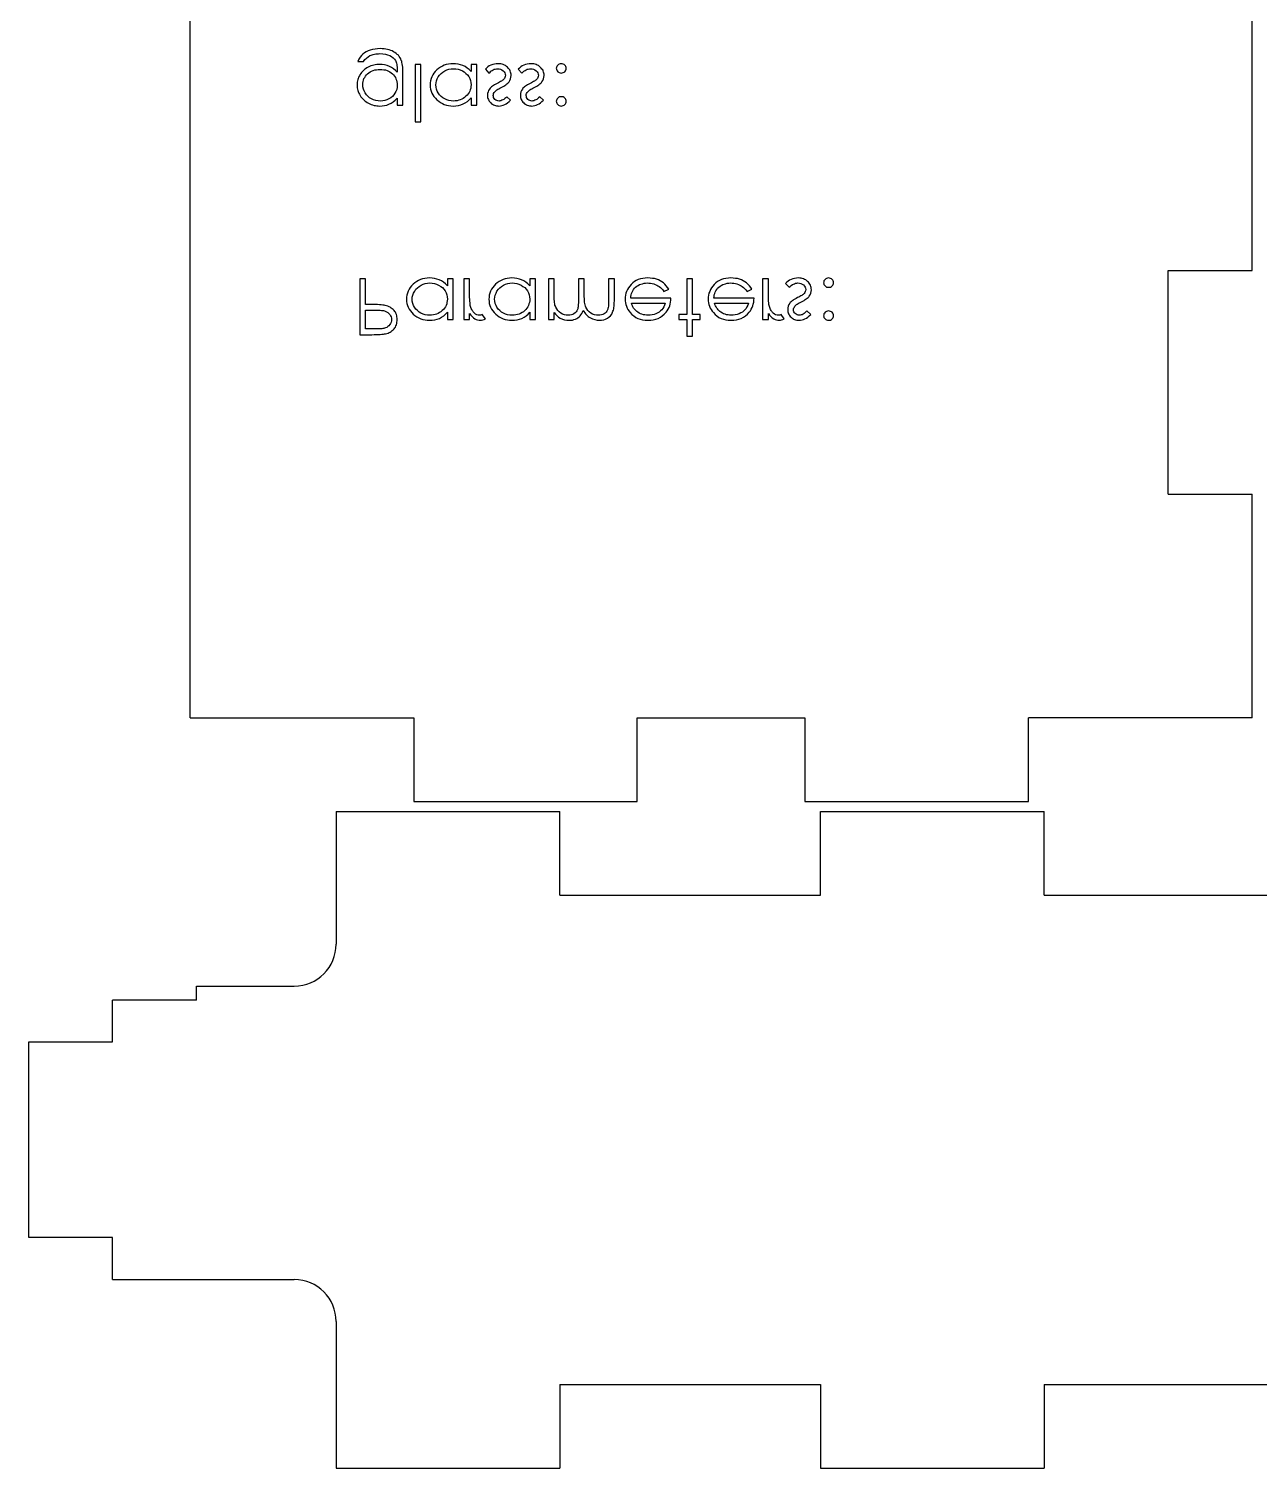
# Model space of a CAD drawing. Header units: millimetres. Extents: x -91 to 264, y -75 to 309.
# Drawn here: x -91.1 to -3.1, y -74.6 to 28.4 of the extents above; entities that cross this region are included whole.
import ezdxf

# ---------------------------------------------------------------- set-up
doc = ezdxf.new("R2010")
doc.units = ezdxf.units.MM

msp = doc.modelspace()

# ---------------------------------------------------------------- linework, layer by layer
at = {"color": 7, "linetype": 'Continuous', "lineweight": 25}
for p, q in [((-79.58, -20.87), (-79.58, 131.13)), ((-3.58, 11.13), (-3.58, 29.79)), ((-9.58, 11.13), (-3.58, 11.13)), ((-9.58, -4.87), (-9.58, 11.13)), ((-9.58, -4.87), (-3.58, -4.87)), ((-3.58, -20.87), (-3.58, -4.87)), ((-79.58, -20.87), (-63.58, -20.87)), ((-63.58, -20.87), (-63.58, -26.87)), ((-47.58, -20.87), (-35.58, -20.87)), ((-47.58, -26.87), (-47.58, -20.87)), ((-35.58, -20.87), (-35.58, -26.87)), ((-3.58, -20.87), (-19.58, -20.87)), ((-19.58, -26.87), (-19.58, -20.87)), ((-69.13, -27.57), (-69.13, -37.07)), ((-69.13, -27.57), (-53.13, -27.57)), ((-63.58, -26.87), (-47.58, -26.87)), ((-53.13, -33.57), (-53.13, -27.57)), ((-35.58, -26.87), (-19.58, -26.87)), ((-34.46, -33.57), (-34.46, -27.57)), ((-34.46, -27.57), (-18.46, -27.57)), ((-18.46, -33.57), (-18.46, -27.57)), ((-53.13, -33.57), (-34.46, -33.57)), ((-18.46, -33.57), (0.21, -33.57)), ((-79.13, -41.07), (-79.13, -40.07)), ((-79.13, -40.07), (-72.13, -40.07)), ((-85.13, -44.07), (-85.13, -41.07)), ((-79.13, -41.07), (-85.13, -41.07)), ((-91.13, -58.07), (-91.13, -44.07)), ((-91.13, -44.07), (-85.13, -44.07)), ((-85.13, -58.07), (-91.13, -58.07)), ((-85.13, -61.07), (-85.13, -58.07)), ((-85.13, -61.07), (-72.13, -61.07)), ((-69.13, -64.07), (-69.13, -74.57)), ((-53.13, -68.57), (-34.46, -68.57)), ((-53.13, -68.57), (-53.13, -74.57)), ((-34.46, -68.57), (-34.46, -74.57)), ((-18.46, -68.57), (0.21, -68.57)), ((-18.46, -68.57), (-18.46, -74.57)), ((-69.13, -74.57), (-53.13, -74.57)), ((-34.46, -74.57), (-18.46, -74.57))]:
    msp.add_line(p, q, dxfattribs=at)
at = {"color": 7, "linetype": 'Continuous', "flags": 128}
for points in [[(-64.76, 22.96), (-64.35, 22.96), (-64.35, 22.96), (-64.35, 25.27), (-64.35, 25.27), (-64.35, 25.42), (-64.36, 25.56), (-64.37, 25.69), (-64.38, 25.81), (-64.4, 25.91), (-64.42, 26.01), (-64.44, 26.1), (-64.47, 26.17), (-64.47, 26.17), (-64.51, 26.27), (-64.56, 26.36), (-64.62, 26.45), (-64.68, 26.53), (-64.76, 26.6), (-64.84, 26.67), (-64.92, 26.73), (-65.02, 26.79), (-65.12, 26.84), (-65.22, 26.88), (-65.34, 26.92), (-65.45, 26.95), (-65.57, 26.98), (-65.7, 26.99), (-65.83, 27), (-65.96, 27.01), (-65.96, 27.01), (-66.16, 27), (-66.35, 26.98), (-66.52, 26.95), (-66.69, 26.9), (-66.84, 26.84), (-66.98, 26.77), (-67.1, 26.7), (-67.21, 26.61), (-67.31, 26.51), (-67.41, 26.39), (-67.5, 26.25), (-67.58, 26.08), (-67.58, 26.08), (-67.17, 26.08), (-67.17, 26.08), (-67.08, 26.22), (-66.97, 26.33), (-66.84, 26.43), (-66.71, 26.51), (-66.63, 26.54), (-66.55, 26.57), (-66.47, 26.59), (-66.39, 26.61), (-66.3, 26.63), (-66.2, 26.64), (-66.1, 26.64), (-66, 26.65), (-66, 26.65), (-65.8, 26.64), (-65.61, 26.61), (-65.45, 26.57), (-65.29, 26.51), (-65.16, 26.44), (-65.05, 26.35), (-64.96, 26.26), (-64.89, 26.16), (-64.86, 26.1), (-64.83, 26.04), (-64.81, 25.97), (-64.79, 25.88), (-64.78, 25.79), (-64.77, 25.69), (-64.76, 25.59), (-64.76, 25.47), (-64.76, 25.47), (-64.76, 25.32), (-64.76, 25.32), (-64.88, 25.45), (-65.02, 25.56), (-65.16, 25.65), (-65.32, 25.73), (-65.49, 25.8), (-65.66, 25.84), (-65.84, 25.87), (-66.02, 25.88), (-66.02, 25.88), (-66.13, 25.87), (-66.23, 25.87), (-66.34, 25.85), (-66.44, 25.83), (-66.54, 25.8), (-66.64, 25.77), (-66.74, 25.73), (-66.84, 25.68), (-66.93, 25.63), (-67.02, 25.57), (-67.1, 25.51), (-67.17, 25.45), (-67.25, 25.38), (-67.31, 25.3), (-67.37, 25.23), (-67.43, 25.14), (-67.47, 25.06), (-67.52, 24.97), (-67.55, 24.88), (-67.58, 24.79), (-67.6, 24.7), (-67.62, 24.6), (-67.63, 24.51), (-67.63, 24.41), (-67.63, 24.41), (-67.63, 24.31), (-67.62, 24.21), (-67.6, 24.11), (-67.58, 24.02), (-67.55, 23.93), (-67.51, 23.83), (-67.47, 23.75), (-67.42, 23.66), (-67.36, 23.57), (-67.3, 23.49), (-67.23, 23.42), (-67.16, 23.35), (-67.08, 23.28), (-67, 23.22), (-66.91, 23.16), (-66.82, 23.11), (-66.72, 23.06), (-66.62, 23.02), (-66.52, 22.98), (-66.42, 22.95), (-66.32, 22.93), (-66.22, 22.92), (-66.12, 22.91), (-66.01, 22.9), (-66.01, 22.9), (-65.84, 22.91), (-65.67, 22.94), (-65.51, 22.97), (-65.35, 23.03), (-65.2, 23.1), (-65.05, 23.2), (-64.91, 23.32), (-64.76, 23.47), (-64.76, 23.47), (-64.76, 22.96)], [(-63.48, 21.78), (-63.07, 21.78), (-63.07, 21.78), (-63.07, 25.88), (-63.07, 25.88), (-63.48, 25.88), (-63.48, 25.88), (-63.48, 21.78)], [(-59.07, 22.96), (-59.07, 25.88), (-59.07, 25.88), (-59.48, 25.88), (-59.48, 25.88), (-59.48, 25.37), (-59.48, 25.37), (-59.61, 25.51), (-59.76, 25.62), (-59.9, 25.72), (-60.06, 25.8), (-60.23, 25.85), (-60.4, 25.9), (-60.58, 25.92), (-60.76, 25.93), (-60.76, 25.93), (-60.93, 25.92), (-61.09, 25.9), (-61.25, 25.87), (-61.39, 25.82), (-61.53, 25.76), (-61.67, 25.68), (-61.8, 25.59), (-61.92, 25.49), (-62.04, 25.37), (-62.13, 25.25), (-62.22, 25.13), (-62.28, 25), (-62.34, 24.86), (-62.37, 24.71), (-62.4, 24.56), (-62.4, 24.41), (-62.4, 24.41), (-62.4, 24.26), (-62.37, 24.11), (-62.34, 23.97), (-62.28, 23.83), (-62.21, 23.7), (-62.13, 23.58), (-62.03, 23.46), (-61.92, 23.35), (-61.79, 23.24), (-61.66, 23.15), (-61.53, 23.08), (-61.39, 23.01), (-61.24, 22.97), (-61.08, 22.93), (-60.92, 22.91), (-60.75, 22.9), (-60.75, 22.9), (-60.56, 22.91), (-60.38, 22.94), (-60.2, 22.98), (-60.04, 23.05), (-59.89, 23.13), (-59.74, 23.23), (-59.61, 23.35), (-59.48, 23.5), (-59.48, 23.5), (-59.48, 22.96), (-59.48, 22.96), (-59.07, 22.96)], [(-56.66, 23.32), (-56.92, 23.57), (-56.92, 23.57), (-56.99, 23.5), (-57.06, 23.44), (-57.13, 23.38), (-57.2, 23.34), (-57.27, 23.31), (-57.34, 23.28), (-57.41, 23.27), (-57.47, 23.26), (-57.47, 23.26), (-57.56, 23.27), (-57.63, 23.29), (-57.7, 23.33), (-57.77, 23.38), (-57.82, 23.44), (-57.86, 23.51), (-57.88, 23.58), (-57.89, 23.66), (-57.89, 23.66), (-57.88, 23.73), (-57.86, 23.79), (-57.83, 23.86), (-57.78, 23.92), (-57.78, 23.92), (-57.75, 23.95), (-57.71, 23.99), (-57.67, 24.02), (-57.62, 24.06), (-57.55, 24.1), (-57.49, 24.14), (-57.41, 24.18), (-57.33, 24.22), (-57.33, 24.22), (-57.23, 24.28), (-57.14, 24.33), (-57.05, 24.38), (-56.98, 24.43), (-56.91, 24.48), (-56.85, 24.53), (-56.8, 24.58), (-56.76, 24.63), (-56.76, 24.63), (-56.69, 24.74), (-56.65, 24.85), (-56.62, 24.96), (-56.61, 25.08), (-56.61, 25.08), (-56.61, 25.17), (-56.63, 25.25), (-56.65, 25.33), (-56.68, 25.41), (-56.71, 25.48), (-56.76, 25.55), (-56.81, 25.62), (-56.88, 25.68), (-56.94, 25.74), (-57.02, 25.79), (-57.09, 25.83), (-57.18, 25.87), (-57.26, 25.89), (-57.35, 25.91), (-57.45, 25.93), (-57.54, 25.93), (-57.54, 25.93), (-57.68, 25.92), (-57.8, 25.9), (-57.93, 25.87), (-58.05, 25.82), (-58.17, 25.77), (-58.28, 25.7), (-58.37, 25.62), (-58.45, 25.53), (-58.45, 25.53), (-58.2, 25.26), (-58.2, 25.26), (-58.12, 25.33), (-58.05, 25.4), (-57.97, 25.45), (-57.89, 25.49), (-57.82, 25.53), (-57.74, 25.55), (-57.66, 25.57), (-57.57, 25.57), (-57.57, 25.57), (-57.46, 25.56), (-57.36, 25.54), (-57.27, 25.49), (-57.18, 25.43), (-57.11, 25.36), (-57.06, 25.28), (-57.03, 25.19), (-57.02, 25.1), (-57.02, 25.1), (-57.03, 25.02), (-57.05, 24.95), (-57.08, 24.88), (-57.13, 24.82), (-57.13, 24.82), (-57.16, 24.79), (-57.2, 24.76), (-57.24, 24.72), (-57.3, 24.69), (-57.36, 24.65), (-57.44, 24.61), (-57.52, 24.56), (-57.61, 24.52), (-57.61, 24.52), (-57.7, 24.47), (-57.79, 24.42), (-57.87, 24.37), (-57.95, 24.32), (-58.01, 24.27), (-58.07, 24.22), (-58.12, 24.17), (-58.16, 24.12), (-58.16, 24.12), (-58.22, 24.02), (-58.26, 23.91), (-58.29, 23.79), (-58.3, 23.67), (-58.3, 23.67), (-58.3, 23.59), (-58.29, 23.51), (-58.27, 23.44), (-58.24, 23.37), (-58.21, 23.3), (-58.17, 23.24), (-58.12, 23.18), (-58.07, 23.12), (-58.01, 23.07), (-57.95, 23.03), (-57.88, 22.99), (-57.81, 22.96), (-57.73, 22.93), (-57.66, 22.92), (-57.57, 22.91), (-57.49, 22.9), (-57.49, 22.9), (-57.38, 22.91), (-57.28, 22.93), (-57.18, 22.96), (-57.07, 23.01), (-56.97, 23.07), (-56.87, 23.14), (-56.76, 23.22), (-56.66, 23.32)], [(-54.3, 23.32), (-54.56, 23.57), (-54.56, 23.57), (-54.64, 23.5), (-54.7, 23.44), (-54.77, 23.38), (-54.84, 23.34), (-54.91, 23.31), (-54.98, 23.28), (-55.05, 23.27), (-55.12, 23.26), (-55.12, 23.26), (-55.2, 23.27), (-55.28, 23.29), (-55.35, 23.33), (-55.41, 23.38), (-55.46, 23.44), (-55.5, 23.51), (-55.52, 23.58), (-55.53, 23.66), (-55.53, 23.66), (-55.53, 23.73), (-55.5, 23.79), (-55.47, 23.86), (-55.42, 23.92), (-55.42, 23.92), (-55.39, 23.95), (-55.35, 23.99), (-55.31, 24.02), (-55.26, 24.06), (-55.2, 24.1), (-55.13, 24.14), (-55.05, 24.18), (-54.97, 24.22), (-54.97, 24.22), (-54.87, 24.28), (-54.78, 24.33), (-54.69, 24.38), (-54.62, 24.43), (-54.55, 24.48), (-54.49, 24.53), (-54.44, 24.58), (-54.4, 24.63), (-54.4, 24.63), (-54.33, 24.74), (-54.29, 24.85), (-54.26, 24.96), (-54.25, 25.08), (-54.25, 25.08), (-54.25, 25.17), (-54.27, 25.25), (-54.29, 25.33), (-54.32, 25.41), (-54.35, 25.48), (-54.4, 25.55), (-54.45, 25.62), (-54.52, 25.68), (-54.59, 25.74), (-54.66, 25.79), (-54.74, 25.83), (-54.82, 25.87), (-54.9, 25.89), (-54.99, 25.91), (-55.09, 25.93), (-55.18, 25.93), (-55.18, 25.93), (-55.32, 25.92), (-55.45, 25.9), (-55.57, 25.87), (-55.69, 25.82), (-55.81, 25.77), (-55.92, 25.7), (-56.01, 25.62), (-56.1, 25.53), (-56.1, 25.53), (-55.84, 25.26), (-55.84, 25.26), (-55.76, 25.33), (-55.69, 25.4), (-55.61, 25.45), (-55.53, 25.49), (-55.46, 25.53), (-55.38, 25.55), (-55.3, 25.57), (-55.21, 25.57), (-55.21, 25.57), (-55.1, 25.56), (-55, 25.54), (-54.91, 25.49), (-54.82, 25.43), (-54.75, 25.36), (-54.7, 25.28), (-54.67, 25.19), (-54.66, 25.1), (-54.66, 25.1), (-54.67, 25.02), (-54.69, 24.95), (-54.72, 24.88), (-54.77, 24.82), (-54.77, 24.82), (-54.8, 24.79), (-54.84, 24.76), (-54.88, 24.72), (-54.94, 24.69), (-55.01, 24.65), (-55.08, 24.61), (-55.16, 24.56), (-55.25, 24.52), (-55.25, 24.52), (-55.35, 24.47), (-55.43, 24.42), (-55.51, 24.37), (-55.59, 24.32), (-55.65, 24.27), (-55.71, 24.22), (-55.76, 24.17), (-55.8, 24.12), (-55.8, 24.12), (-55.86, 24.02), (-55.91, 23.91), (-55.93, 23.79), (-55.94, 23.67), (-55.94, 23.67), (-55.94, 23.59), (-55.93, 23.51), (-55.91, 23.44), (-55.88, 23.37), (-55.85, 23.3), (-55.81, 23.24), (-55.76, 23.18), (-55.71, 23.12), (-55.65, 23.07), (-55.59, 23.03), (-55.52, 22.99), (-55.45, 22.96), (-55.37, 22.93), (-55.3, 22.92), (-55.21, 22.91), (-55.13, 22.9), (-55.13, 22.9), (-55.02, 22.91), (-54.92, 22.93), (-54.82, 22.96), (-54.72, 23.01), (-54.61, 23.07), (-54.51, 23.14), (-54.41, 23.22), (-54.3, 23.32)], [(-53.02, 25.26), (-52.95, 25.27), (-52.88, 25.29), (-52.82, 25.32), (-52.76, 25.36), (-52.72, 25.41), (-52.69, 25.47), (-52.67, 25.53), (-52.66, 25.6), (-52.66, 25.6), (-52.67, 25.66), (-52.69, 25.72), (-52.72, 25.78), (-52.76, 25.83), (-52.82, 25.87), (-52.88, 25.9), (-52.95, 25.92), (-53.02, 25.93), (-53.02, 25.93), (-53.09, 25.92), (-53.16, 25.9), (-53.22, 25.87), (-53.27, 25.83), (-53.32, 25.78), (-53.35, 25.72), (-53.37, 25.66), (-53.38, 25.6), (-53.38, 25.6), (-53.37, 25.53), (-53.35, 25.47), (-53.32, 25.41), (-53.27, 25.36), (-53.22, 25.32), (-53.16, 25.29), (-53.09, 25.27), (-53.02, 25.26)], [(-65.97, 23.26), (-66.13, 23.27), (-66.3, 23.3), (-66.45, 23.35), (-66.6, 23.42), (-66.74, 23.5), (-66.86, 23.6), (-66.97, 23.71), (-67.06, 23.84), (-67.13, 23.98), (-67.18, 24.12), (-67.21, 24.27), (-67.22, 24.42), (-67.22, 24.42), (-67.22, 24.54), (-67.2, 24.65), (-67.18, 24.76), (-67.14, 24.86), (-67.09, 24.95), (-67.03, 25.04), (-66.96, 25.13), (-66.88, 25.21), (-66.79, 25.28), (-66.7, 25.34), (-66.59, 25.4), (-66.49, 25.44), (-66.37, 25.48), (-66.25, 25.5), (-66.12, 25.51), (-65.99, 25.52), (-65.99, 25.52), (-65.85, 25.51), (-65.73, 25.5), (-65.6, 25.48), (-65.49, 25.44), (-65.38, 25.4), (-65.28, 25.35), (-65.19, 25.28), (-65.1, 25.21), (-65.02, 25.13), (-64.95, 25.04), (-64.89, 24.95), (-64.85, 24.85), (-64.81, 24.75), (-64.78, 24.64), (-64.77, 24.52), (-64.76, 24.4), (-64.76, 24.4), (-64.77, 24.24), (-64.8, 24.09), (-64.85, 23.95), (-64.92, 23.82), (-65, 23.7), (-65.1, 23.59), (-65.22, 23.49), (-65.36, 23.41), (-65.5, 23.35), (-65.65, 23.3), (-65.8, 23.27), (-65.97, 23.26)], [(-60.74, 23.26), (-60.9, 23.27), (-61.06, 23.3), (-61.22, 23.35), (-61.36, 23.41), (-61.5, 23.5), (-61.62, 23.59), (-61.73, 23.71), (-61.82, 23.84), (-61.9, 23.97), (-61.95, 24.12), (-61.98, 24.26), (-61.99, 24.41), (-61.99, 24.41), (-61.98, 24.56), (-61.95, 24.71), (-61.9, 24.85), (-61.82, 24.99), (-61.73, 25.12), (-61.62, 25.23), (-61.5, 25.33), (-61.36, 25.42), (-61.21, 25.48), (-61.06, 25.53), (-60.9, 25.56), (-60.74, 25.57), (-60.74, 25.57), (-60.57, 25.56), (-60.41, 25.53), (-60.26, 25.49), (-60.1, 25.42), (-59.96, 25.34), (-59.84, 25.24), (-59.73, 25.13), (-59.64, 25.01), (-59.57, 24.87), (-59.52, 24.73), (-59.49, 24.58), (-59.48, 24.42), (-59.48, 24.42), (-59.49, 24.3), (-59.5, 24.19), (-59.53, 24.07), (-59.57, 23.97), (-59.62, 23.87), (-59.68, 23.77), (-59.76, 23.68), (-59.84, 23.6), (-59.94, 23.52), (-60.03, 23.45), (-60.14, 23.39), (-60.25, 23.35), (-60.36, 23.31), (-60.48, 23.28), (-60.61, 23.27), (-60.74, 23.26)], [(-53.02, 22.9), (-52.95, 22.91), (-52.88, 22.93), (-52.82, 22.96), (-52.76, 23), (-52.72, 23.05), (-52.69, 23.11), (-52.67, 23.17), (-52.66, 23.24), (-52.66, 23.24), (-52.67, 23.3), (-52.69, 23.37), (-52.72, 23.42), (-52.76, 23.47), (-52.82, 23.52), (-52.88, 23.55), (-52.95, 23.56), (-53.02, 23.57), (-53.02, 23.57), (-53.09, 23.56), (-53.16, 23.55), (-53.22, 23.52), (-53.27, 23.47), (-53.32, 23.42), (-53.35, 23.37), (-53.37, 23.3), (-53.38, 23.24), (-53.38, 23.24), (-53.37, 23.17), (-53.35, 23.11), (-53.32, 23.05), (-53.27, 23), (-53.22, 22.96), (-53.16, 22.93), (-53.09, 22.91), (-53.02, 22.9)], [(-67.43, 6.54), (-66.58, 6.54), (-66.58, 6.54), (-66.4, 6.55), (-66.24, 6.55), (-66.1, 6.55), (-65.97, 6.56), (-65.85, 6.57), (-65.75, 6.58), (-65.66, 6.59), (-65.59, 6.6), (-65.59, 6.6), (-65.5, 6.63), (-65.42, 6.66), (-65.34, 6.69), (-65.26, 6.73), (-65.19, 6.78), (-65.12, 6.83), (-65.05, 6.89), (-64.99, 6.95), (-64.94, 7.02), (-64.89, 7.09), (-64.85, 7.17), (-64.82, 7.25), (-64.8, 7.34), (-64.78, 7.43), (-64.77, 7.52), (-64.76, 7.62), (-64.76, 7.62), (-64.77, 7.72), (-64.78, 7.81), (-64.79, 7.9), (-64.82, 7.98), (-64.85, 8.07), (-64.89, 8.14), (-64.94, 8.21), (-64.99, 8.28), (-65.05, 8.34), (-65.12, 8.4), (-65.19, 8.45), (-65.26, 8.5), (-65.34, 8.54), (-65.43, 8.58), (-65.52, 8.61), (-65.62, 8.63), (-65.62, 8.63), (-65.7, 8.65), (-65.8, 8.66), (-65.91, 8.67), (-66.04, 8.68), (-66.18, 8.69), (-66.34, 8.69), (-66.52, 8.7), (-66.71, 8.7), (-66.71, 8.7), (-67.02, 8.7), (-67.02, 8.7), (-67.02, 10.54), (-67.02, 10.54), (-67.43, 10.54), (-67.43, 10.54), (-67.43, 6.54)], [(-60.76, 7.62), (-60.76, 10.54), (-60.76, 10.54), (-61.17, 10.54), (-61.17, 10.54), (-61.17, 10.04), (-61.17, 10.04), (-61.31, 10.17), (-61.45, 10.29), (-61.6, 10.39), (-61.75, 10.46), (-61.92, 10.52), (-62.09, 10.56), (-62.27, 10.59), (-62.46, 10.6), (-62.46, 10.6), (-62.62, 10.59), (-62.78, 10.57), (-62.94, 10.53), (-63.09, 10.49), (-63.23, 10.42), (-63.36, 10.35), (-63.49, 10.26), (-63.62, 10.15), (-63.73, 10.04), (-63.83, 9.92), (-63.91, 9.79), (-63.98, 9.66), (-64.03, 9.52), (-64.07, 9.38), (-64.09, 9.23), (-64.1, 9.08), (-64.1, 9.08), (-64.09, 8.92), (-64.07, 8.78), (-64.03, 8.63), (-63.97, 8.5), (-63.91, 8.37), (-63.82, 8.24), (-63.72, 8.12), (-63.61, 8.01), (-63.49, 7.91), (-63.36, 7.82), (-63.22, 7.74), (-63.08, 7.68), (-62.93, 7.63), (-62.77, 7.6), (-62.61, 7.58), (-62.45, 7.57), (-62.45, 7.57), (-62.25, 7.58), (-62.07, 7.61), (-61.9, 7.65), (-61.73, 7.71), (-61.58, 7.79), (-61.43, 7.9), (-61.3, 8.02), (-61.17, 8.16), (-61.17, 8.16), (-61.17, 7.62), (-61.17, 7.62), (-60.76, 7.62)], [(-59.99, 7.62), (-59.58, 7.62), (-59.58, 7.62), (-59.58, 8.05), (-59.58, 8.05), (-59.49, 7.93), (-59.4, 7.83), (-59.31, 7.75), (-59.21, 7.68), (-59.11, 7.63), (-59.01, 7.6), (-58.9, 7.58), (-58.8, 7.57), (-58.8, 7.57), (-58.72, 7.58), (-58.63, 7.6), (-58.54, 7.63), (-58.45, 7.67), (-58.45, 7.67), (-58.67, 7.98), (-58.67, 7.98), (-58.73, 7.96), (-58.78, 7.94), (-58.83, 7.93), (-58.87, 7.93), (-58.87, 7.93), (-58.97, 7.94), (-59.06, 7.97), (-59.15, 8.02), (-59.24, 8.08), (-59.28, 8.12), (-59.32, 8.17), (-59.36, 8.22), (-59.4, 8.28), (-59.43, 8.34), (-59.46, 8.41), (-59.49, 8.48), (-59.51, 8.56), (-59.51, 8.56), (-59.53, 8.63), (-59.54, 8.71), (-59.55, 8.82), (-59.57, 8.93), (-59.57, 9.07), (-59.58, 9.22), (-59.58, 9.38), (-59.58, 9.56), (-59.58, 9.56), (-59.58, 10.54), (-59.58, 10.54), (-59.99, 10.54), (-59.99, 10.54), (-59.99, 7.62)], [(-54.87, 7.62), (-54.87, 10.54), (-54.87, 10.54), (-55.28, 10.54), (-55.28, 10.54), (-55.28, 10.04), (-55.28, 10.04), (-55.41, 10.17), (-55.55, 10.29), (-55.7, 10.39), (-55.86, 10.46), (-56.02, 10.52), (-56.19, 10.56), (-56.37, 10.59), (-56.56, 10.6), (-56.56, 10.6), (-56.73, 10.59), (-56.89, 10.57), (-57.04, 10.53), (-57.19, 10.49), (-57.33, 10.42), (-57.47, 10.35), (-57.6, 10.26), (-57.72, 10.15), (-57.83, 10.04), (-57.93, 9.92), (-58.01, 9.79), (-58.08, 9.66), (-58.13, 9.52), (-58.17, 9.38), (-58.19, 9.23), (-58.2, 9.08), (-58.2, 9.08), (-58.19, 8.92), (-58.17, 8.78), (-58.13, 8.63), (-58.08, 8.5), (-58.01, 8.37), (-57.93, 8.24), (-57.83, 8.12), (-57.71, 8.01), (-57.59, 7.91), (-57.46, 7.82), (-57.32, 7.74), (-57.18, 7.68), (-57.03, 7.63), (-56.88, 7.6), (-56.72, 7.58), (-56.55, 7.57), (-56.55, 7.57), (-56.36, 7.58), (-56.17, 7.61), (-56, 7.65), (-55.84, 7.71), (-55.68, 7.79), (-55.54, 7.9), (-55.4, 8.02), (-55.28, 8.16), (-55.28, 8.16), (-55.28, 7.62), (-55.28, 7.62), (-54.87, 7.62)], [(-53.94, 7.62), (-53.53, 7.62), (-53.53, 7.62), (-53.53, 8.13), (-53.53, 8.13), (-53.43, 8), (-53.32, 7.89), (-53.21, 7.79), (-53.1, 7.72), (-53.1, 7.72), (-52.94, 7.65), (-52.78, 7.61), (-52.62, 7.58), (-52.45, 7.57), (-52.45, 7.57), (-52.33, 7.58), (-52.22, 7.59), (-52.12, 7.62), (-52.01, 7.65), (-51.91, 7.7), (-51.83, 7.75), (-51.74, 7.81), (-51.68, 7.88), (-51.61, 7.96), (-51.55, 8.05), (-51.5, 8.15), (-51.45, 8.28), (-51.45, 8.28), (-51.4, 8.19), (-51.34, 8.11), (-51.28, 8.04), (-51.22, 7.97), (-51.16, 7.91), (-51.09, 7.85), (-51.02, 7.8), (-50.94, 7.75), (-50.79, 7.67), (-50.63, 7.62), (-50.46, 7.58), (-50.29, 7.57), (-50.29, 7.57), (-50.13, 7.58), (-49.98, 7.61), (-49.85, 7.66), (-49.72, 7.72), (-49.6, 7.81), (-49.5, 7.9), (-49.41, 8.02), (-49.35, 8.15), (-49.32, 8.22), (-49.29, 8.3), (-49.27, 8.39), (-49.25, 8.49), (-49.24, 8.59), (-49.23, 8.71), (-49.23, 8.83), (-49.22, 8.96), (-49.22, 8.96), (-49.22, 10.54), (-49.22, 10.54), (-49.63, 10.54), (-49.63, 10.54), (-49.63, 8.96), (-49.63, 8.96), (-49.64, 8.85), (-49.64, 8.74), (-49.64, 8.65), (-49.65, 8.57), (-49.66, 8.49), (-49.68, 8.42), (-49.69, 8.37), (-49.71, 8.32), (-49.75, 8.23), (-49.8, 8.16), (-49.87, 8.09), (-49.95, 8.04), (-50.04, 7.99), (-50.14, 7.96), (-50.25, 7.94), (-50.37, 7.93), (-50.37, 7.93), (-50.51, 7.94), (-50.65, 7.97), (-50.78, 8.02), (-50.91, 8.09), (-51.02, 8.18), (-51.12, 8.28), (-51.2, 8.39), (-51.27, 8.52), (-51.29, 8.59), (-51.31, 8.67), (-51.33, 8.77), (-51.35, 8.87), (-51.36, 8.99), (-51.37, 9.12), (-51.38, 9.26), (-51.38, 9.41), (-51.38, 9.41), (-51.38, 10.54), (-51.38, 10.54), (-51.79, 10.54), (-51.79, 10.54), (-51.79, 9.06), (-51.79, 9.06), (-51.79, 8.93), (-51.79, 8.82), (-51.8, 8.71), (-51.81, 8.62), (-51.82, 8.53), (-51.83, 8.46), (-51.84, 8.4), (-51.86, 8.34), (-51.9, 8.25), (-51.96, 8.17), (-52.03, 8.1), (-52.11, 8.04), (-52.2, 7.99), (-52.3, 7.96), (-52.41, 7.94), (-52.53, 7.93), (-52.53, 7.93), (-52.66, 7.94), (-52.8, 7.97), (-52.93, 8.02), (-53.05, 8.09), (-53.17, 8.17), (-53.26, 8.27), (-53.35, 8.38), (-53.41, 8.51), (-53.44, 8.58), (-53.47, 8.66), (-53.49, 8.74), (-53.5, 8.84), (-53.51, 8.95), (-53.52, 9.06), (-53.53, 9.18), (-53.53, 9.31), (-53.53, 9.31), (-53.53, 10.54), (-53.53, 10.54), (-53.94, 10.54), (-53.94, 10.54), (-53.94, 7.62)], [(-45.67, 9.62), (-45.33, 9.79), (-45.33, 9.79), (-45.41, 9.92), (-45.51, 10.04), (-45.61, 10.15), (-45.71, 10.24), (-45.83, 10.32), (-45.95, 10.39), (-46.07, 10.46), (-46.21, 10.51), (-46.35, 10.55), (-46.5, 10.57), (-46.66, 10.59), (-46.82, 10.6), (-46.82, 10.6), (-47.01, 10.59), (-47.19, 10.57), (-47.35, 10.53), (-47.51, 10.48), (-47.65, 10.42), (-47.79, 10.34), (-47.91, 10.24), (-48.02, 10.13), (-48.12, 10.02), (-48.21, 9.9), (-48.29, 9.77), (-48.35, 9.64), (-48.39, 9.51), (-48.43, 9.37), (-48.45, 9.23), (-48.45, 9.09), (-48.45, 9.09), (-48.45, 8.96), (-48.43, 8.83), (-48.4, 8.7), (-48.36, 8.57), (-48.31, 8.45), (-48.25, 8.34), (-48.17, 8.22), (-48.08, 8.12), (-48.08, 8.12), (-47.96, 7.99), (-47.83, 7.88), (-47.69, 7.78), (-47.53, 7.71), (-47.37, 7.65), (-47.2, 7.6), (-47.01, 7.58), (-46.82, 7.57), (-46.82, 7.57), (-46.62, 7.58), (-46.44, 7.61), (-46.26, 7.65), (-46.09, 7.71), (-45.93, 7.79), (-45.79, 7.89), (-45.65, 8.01), (-45.52, 8.15), (-45.52, 8.15), (-45.44, 8.25), (-45.37, 8.36), (-45.31, 8.48), (-45.26, 8.6), (-45.22, 8.73), (-45.2, 8.87), (-45.18, 9.01), (-45.17, 9.16), (-45.17, 9.16), (-48.04, 9.16), (-48.04, 9.16), (-48.04, 9.28), (-48.02, 9.39), (-47.99, 9.49), (-47.95, 9.59), (-47.9, 9.68), (-47.85, 9.77), (-47.78, 9.86), (-47.7, 9.94), (-47.61, 10.01), (-47.52, 10.07), (-47.42, 10.12), (-47.32, 10.16), (-47.21, 10.19), (-47.1, 10.22), (-46.99, 10.23), (-46.86, 10.24), (-46.86, 10.24), (-46.75, 10.23), (-46.63, 10.22), (-46.51, 10.2), (-46.4, 10.17), (-46.29, 10.13), (-46.19, 10.09), (-46.1, 10.04), (-46.01, 9.99), (-45.93, 9.92), (-45.85, 9.84), (-45.76, 9.74), (-45.67, 9.62)], [(-44.04, 6.44), (-43.63, 6.44), (-43.63, 6.44), (-43.63, 7.62), (-43.63, 7.62), (-43.07, 7.62), (-43.07, 7.62), (-43.07, 7.98), (-43.07, 7.98), (-43.63, 7.98), (-43.63, 7.98), (-43.63, 10.54), (-43.63, 10.54), (-44.04, 10.54), (-44.04, 10.54), (-44.04, 7.98), (-44.04, 7.98), (-44.61, 7.98), (-44.61, 7.98), (-44.61, 7.62), (-44.61, 7.62), (-44.04, 7.62), (-44.04, 7.62), (-44.04, 6.44)], [(-39.72, 9.62), (-39.38, 9.79), (-39.38, 9.79), (-39.46, 9.92), (-39.56, 10.04), (-39.66, 10.15), (-39.76, 10.24), (-39.88, 10.32), (-40, 10.39), (-40.12, 10.46), (-40.26, 10.51), (-40.4, 10.55), (-40.55, 10.57), (-40.71, 10.59), (-40.88, 10.6), (-40.88, 10.6), (-41.06, 10.59), (-41.24, 10.57), (-41.4, 10.53), (-41.56, 10.48), (-41.7, 10.42), (-41.84, 10.34), (-41.96, 10.24), (-42.07, 10.13), (-42.18, 10.02), (-42.26, 9.9), (-42.34, 9.77), (-42.4, 9.64), (-42.45, 9.51), (-42.48, 9.37), (-42.5, 9.23), (-42.51, 9.09), (-42.51, 9.09), (-42.5, 8.96), (-42.48, 8.83), (-42.45, 8.7), (-42.41, 8.57), (-42.36, 8.45), (-42.3, 8.34), (-42.22, 8.22), (-42.13, 8.12), (-42.13, 8.12), (-42.01, 7.99), (-41.88, 7.88), (-41.74, 7.78), (-41.58, 7.71), (-41.42, 7.65), (-41.25, 7.6), (-41.07, 7.58), (-40.87, 7.57), (-40.87, 7.57), (-40.68, 7.58), (-40.49, 7.61), (-40.31, 7.65), (-40.14, 7.71), (-39.99, 7.79), (-39.84, 7.89), (-39.7, 8.01), (-39.58, 8.15), (-39.58, 8.15), (-39.49, 8.25), (-39.42, 8.36), (-39.36, 8.48), (-39.31, 8.6), (-39.28, 8.73), (-39.25, 8.87), (-39.23, 9.01), (-39.22, 9.16), (-39.22, 9.16), (-42.1, 9.16), (-42.1, 9.16), (-42.09, 9.28), (-42.07, 9.39), (-42.04, 9.49), (-42, 9.59), (-41.95, 9.68), (-41.9, 9.77), (-41.83, 9.86), (-41.75, 9.94), (-41.66, 10.01), (-41.57, 10.07), (-41.47, 10.12), (-41.37, 10.16), (-41.26, 10.19), (-41.15, 10.22), (-41.04, 10.23), (-40.92, 10.24), (-40.92, 10.24), (-40.8, 10.23), (-40.68, 10.22), (-40.56, 10.2), (-40.45, 10.17), (-40.34, 10.13), (-40.24, 10.09), (-40.15, 10.04), (-40.07, 9.99), (-39.99, 9.92), (-39.9, 9.84), (-39.81, 9.74), (-39.72, 9.62)], [(-38.61, 7.62), (-38.2, 7.62), (-38.2, 7.62), (-38.2, 8.05), (-38.2, 8.05), (-38.11, 7.93), (-38.02, 7.83), (-37.92, 7.75), (-37.82, 7.68), (-37.72, 7.63), (-37.62, 7.6), (-37.52, 7.58), (-37.41, 7.57), (-37.41, 7.57), (-37.33, 7.58), (-37.25, 7.6), (-37.16, 7.63), (-37.07, 7.67), (-37.07, 7.67), (-37.28, 7.98), (-37.28, 7.98), (-37.34, 7.96), (-37.39, 7.94), (-37.44, 7.93), (-37.49, 7.93), (-37.49, 7.93), (-37.58, 7.94), (-37.68, 7.97), (-37.77, 8.02), (-37.86, 8.08), (-37.9, 8.12), (-37.94, 8.17), (-37.98, 8.22), (-38.01, 8.28), (-38.05, 8.34), (-38.08, 8.41), (-38.1, 8.48), (-38.13, 8.56), (-38.13, 8.56), (-38.14, 8.63), (-38.16, 8.71), (-38.17, 8.82), (-38.18, 8.93), (-38.19, 9.07), (-38.19, 9.22), (-38.2, 9.38), (-38.2, 9.56), (-38.2, 9.56), (-38.2, 10.54), (-38.2, 10.54), (-38.61, 10.54), (-38.61, 10.54), (-38.61, 7.62)], [(-35.17, 7.99), (-35.44, 8.24), (-35.44, 8.24), (-35.51, 8.17), (-35.58, 8.1), (-35.65, 8.05), (-35.72, 8.01), (-35.78, 7.97), (-35.85, 7.95), (-35.92, 7.93), (-35.99, 7.93), (-35.99, 7.93), (-36.07, 7.94), (-36.15, 7.96), (-36.22, 8), (-36.28, 8.05), (-36.33, 8.11), (-36.37, 8.18), (-36.4, 8.25), (-36.4, 8.32), (-36.4, 8.32), (-36.4, 8.39), (-36.38, 8.46), (-36.34, 8.52), (-36.3, 8.59), (-36.3, 8.59), (-36.26, 8.62), (-36.23, 8.65), (-36.18, 8.69), (-36.13, 8.73), (-36.07, 8.77), (-36, 8.81), (-35.92, 8.85), (-35.84, 8.89), (-35.84, 8.89), (-35.74, 8.94), (-35.65, 8.99), (-35.56, 9.05), (-35.49, 9.1), (-35.42, 9.15), (-35.36, 9.2), (-35.31, 9.25), (-35.27, 9.3), (-35.27, 9.3), (-35.2, 9.4), (-35.16, 9.51), (-35.13, 9.63), (-35.12, 9.75), (-35.12, 9.75), (-35.13, 9.84), (-35.14, 9.92), (-35.16, 10), (-35.19, 10.08), (-35.23, 10.15), (-35.27, 10.22), (-35.33, 10.29), (-35.39, 10.35), (-35.46, 10.41), (-35.53, 10.46), (-35.61, 10.5), (-35.69, 10.53), (-35.77, 10.56), (-35.86, 10.58), (-35.96, 10.59), (-36.06, 10.6), (-36.06, 10.6), (-36.19, 10.59), (-36.32, 10.57), (-36.44, 10.54), (-36.57, 10.49), (-36.68, 10.43), (-36.79, 10.37), (-36.88, 10.29), (-36.97, 10.2), (-36.97, 10.2), (-36.71, 9.93), (-36.71, 9.93), (-36.64, 10), (-36.56, 10.06), (-36.48, 10.12), (-36.41, 10.16), (-36.33, 10.19), (-36.25, 10.22), (-36.17, 10.23), (-36.09, 10.24), (-36.09, 10.24), (-35.97, 10.23), (-35.87, 10.2), (-35.78, 10.16), (-35.69, 10.1), (-35.62, 10.02), (-35.57, 9.94), (-35.54, 9.86), (-35.53, 9.77), (-35.53, 9.77), (-35.54, 9.69), (-35.56, 9.62), (-35.59, 9.55), (-35.64, 9.49), (-35.64, 9.49), (-35.67, 9.46), (-35.71, 9.42), (-35.76, 9.39), (-35.81, 9.35), (-35.88, 9.31), (-35.95, 9.27), (-36.03, 9.23), (-36.12, 9.19), (-36.12, 9.19), (-36.22, 9.14), (-36.31, 9.09), (-36.39, 9.04), (-36.46, 8.99), (-36.52, 8.94), (-36.58, 8.89), (-36.63, 8.84), (-36.67, 8.79), (-36.67, 8.79), (-36.73, 8.69), (-36.78, 8.58), (-36.8, 8.46), (-36.81, 8.34), (-36.81, 8.34), (-36.81, 8.26), (-36.8, 8.18), (-36.78, 8.11), (-36.76, 8.04), (-36.72, 7.97), (-36.68, 7.91), (-36.64, 7.85), (-36.58, 7.79), (-36.52, 7.74), (-36.46, 7.69), (-36.39, 7.66), (-36.32, 7.62), (-36.25, 7.6), (-36.17, 7.58), (-36.09, 7.57), (-36, 7.57), (-36, 7.57), (-35.9, 7.58), (-35.79, 7.6), (-35.69, 7.63), (-35.59, 7.67), (-35.48, 7.73), (-35.38, 7.8), (-35.28, 7.89), (-35.17, 7.99)], [(-33.89, 9.93), (-33.82, 9.94), (-33.75, 9.95), (-33.69, 9.98), (-33.64, 10.03), (-33.59, 10.08), (-33.56, 10.13), (-33.54, 10.2), (-33.53, 10.26), (-33.53, 10.26), (-33.54, 10.33), (-33.56, 10.39), (-33.59, 10.45), (-33.64, 10.5), (-33.69, 10.54), (-33.75, 10.57), (-33.82, 10.59), (-33.89, 10.6), (-33.89, 10.6), (-33.96, 10.59), (-34.03, 10.57), (-34.09, 10.54), (-34.14, 10.5), (-34.19, 10.45), (-34.22, 10.39), (-34.24, 10.33), (-34.25, 10.26), (-34.25, 10.26), (-34.24, 10.2), (-34.22, 10.13), (-34.19, 10.08), (-34.14, 10.03), (-34.09, 9.98), (-34.03, 9.95), (-33.96, 9.94), (-33.89, 9.93)], [(-62.43, 7.93), (-62.59, 7.94), (-62.76, 7.97), (-62.91, 8.01), (-63.06, 8.08), (-63.19, 8.16), (-63.32, 8.26), (-63.42, 8.37), (-63.52, 8.5), (-63.59, 8.64), (-63.64, 8.78), (-63.68, 8.93), (-63.69, 9.08), (-63.69, 9.08), (-63.68, 9.23), (-63.64, 9.37), (-63.59, 9.52), (-63.51, 9.66), (-63.42, 9.79), (-63.31, 9.9), (-63.19, 10), (-63.05, 10.08), (-62.91, 10.15), (-62.75, 10.2), (-62.59, 10.23), (-62.43, 10.24), (-62.43, 10.24), (-62.27, 10.23), (-62.1, 10.2), (-61.95, 10.15), (-61.8, 10.09), (-61.65, 10), (-61.53, 9.91), (-61.42, 9.8), (-61.33, 9.67), (-61.26, 9.54), (-61.21, 9.4), (-61.18, 9.25), (-61.17, 9.09), (-61.17, 9.09), (-61.18, 8.97), (-61.2, 8.85), (-61.22, 8.74), (-61.26, 8.64), (-61.31, 8.53), (-61.38, 8.44), (-61.45, 8.35), (-61.54, 8.26), (-61.63, 8.18), (-61.73, 8.12), (-61.83, 8.06), (-61.94, 8.01), (-62.05, 7.98), (-62.17, 7.95), (-62.3, 7.93), (-62.43, 7.93)], [(-56.53, 7.93), (-56.7, 7.94), (-56.86, 7.97), (-57.01, 8.01), (-57.16, 8.08), (-57.3, 8.16), (-57.42, 8.26), (-57.53, 8.37), (-57.62, 8.5), (-57.69, 8.64), (-57.75, 8.78), (-57.78, 8.93), (-57.79, 9.08), (-57.79, 9.08), (-57.78, 9.23), (-57.74, 9.37), (-57.69, 9.52), (-57.62, 9.66), (-57.52, 9.79), (-57.41, 9.9), (-57.29, 10), (-57.16, 10.08), (-57.01, 10.15), (-56.85, 10.2), (-56.7, 10.23), (-56.53, 10.24), (-56.53, 10.24), (-56.37, 10.23), (-56.21, 10.2), (-56.05, 10.15), (-55.9, 10.09), (-55.76, 10), (-55.63, 9.91), (-55.53, 9.8), (-55.44, 9.67), (-55.37, 9.54), (-55.32, 9.4), (-55.29, 9.25), (-55.28, 9.09), (-55.28, 9.09), (-55.28, 8.97), (-55.3, 8.85), (-55.33, 8.74), (-55.37, 8.64), (-55.42, 8.53), (-55.48, 8.44), (-55.55, 8.35), (-55.64, 8.26), (-55.73, 8.18), (-55.83, 8.12), (-55.93, 8.06), (-56.04, 8.01), (-56.16, 7.98), (-56.28, 7.95), (-56.4, 7.93), (-56.53, 7.93)], [(-67.02, 6.96), (-67.02, 8.29), (-67.02, 8.29), (-66.28, 8.3), (-66.28, 8.3), (-66.17, 8.3), (-66.07, 8.29), (-65.97, 8.29), (-65.89, 8.28), (-65.81, 8.27), (-65.74, 8.26), (-65.68, 8.24), (-65.62, 8.22), (-65.52, 8.18), (-65.43, 8.13), (-65.36, 8.06), (-65.29, 7.99), (-65.24, 7.9), (-65.2, 7.81), (-65.18, 7.72), (-65.17, 7.62), (-65.17, 7.62), (-65.18, 7.52), (-65.2, 7.43), (-65.24, 7.34), (-65.29, 7.26), (-65.36, 7.18), (-65.43, 7.12), (-65.51, 7.06), (-65.61, 7.02), (-65.66, 7.01), (-65.72, 6.99), (-65.79, 6.98), (-65.86, 6.97), (-65.95, 6.96), (-66.04, 6.96), (-66.14, 6.96), (-66.24, 6.96), (-66.24, 6.96), (-67.02, 6.96)], [(-45.58, 8.8), (-45.63, 8.66), (-45.69, 8.53), (-45.75, 8.42), (-45.83, 8.33), (-45.91, 8.24), (-46.01, 8.16), (-46.12, 8.1), (-46.25, 8.04), (-46.38, 7.99), (-46.52, 7.96), (-46.66, 7.94), (-46.8, 7.93), (-46.8, 7.93), (-46.92, 7.93), (-47.03, 7.95), (-47.14, 7.97), (-47.25, 8), (-47.35, 8.04), (-47.44, 8.08), (-47.54, 8.14), (-47.62, 8.2), (-47.62, 8.2), (-47.68, 8.26), (-47.74, 8.32), (-47.8, 8.38), (-47.84, 8.45), (-47.89, 8.53), (-47.93, 8.61), (-47.97, 8.7), (-48, 8.8), (-48, 8.8), (-45.58, 8.8)], [(-39.63, 8.8), (-39.68, 8.66), (-39.74, 8.53), (-39.8, 8.42), (-39.88, 8.33), (-39.96, 8.24), (-40.06, 8.16), (-40.18, 8.1), (-40.3, 8.04), (-40.43, 7.99), (-40.57, 7.96), (-40.71, 7.94), (-40.85, 7.93), (-40.85, 7.93), (-40.97, 7.93), (-41.08, 7.95), (-41.19, 7.97), (-41.3, 8), (-41.4, 8.04), (-41.49, 8.08), (-41.59, 8.14), (-41.68, 8.2), (-41.68, 8.2), (-41.74, 8.26), (-41.79, 8.32), (-41.85, 8.38), (-41.9, 8.45), (-41.94, 8.53), (-41.98, 8.61), (-42.02, 8.7), (-42.05, 8.8), (-42.05, 8.8), (-39.63, 8.8)], [(-33.89, 7.57), (-33.82, 7.58), (-33.75, 7.59), (-33.69, 7.62), (-33.64, 7.67), (-33.59, 7.72), (-33.56, 7.77), (-33.54, 7.84), (-33.53, 7.9), (-33.53, 7.9), (-33.54, 7.97), (-33.56, 8.03), (-33.59, 8.09), (-33.64, 8.14), (-33.69, 8.18), (-33.75, 8.21), (-33.82, 8.23), (-33.89, 8.24), (-33.89, 8.24), (-33.96, 8.23), (-34.03, 8.21), (-34.09, 8.18), (-34.14, 8.14), (-34.19, 8.09), (-34.22, 8.03), (-34.24, 7.97), (-34.25, 7.9), (-34.25, 7.9), (-34.24, 7.84), (-34.22, 7.78), (-34.19, 7.72), (-34.14, 7.67), (-34.09, 7.63), (-34.03, 7.6), (-33.96, 7.58), (-33.89, 7.57)]]:
    msp.add_lwpolyline(points, dxfattribs=at)
at = {"color": 7, "linetype": 'Continuous', "lineweight": 25}
for centre, start, end in [((-72.13, -37.07), 270, 0), ((-72.13, -64.07), 0, 90)]:
    msp.add_arc(centre, 3, start, end, dxfattribs=at)

doc.saveas('drawing.dxf')
